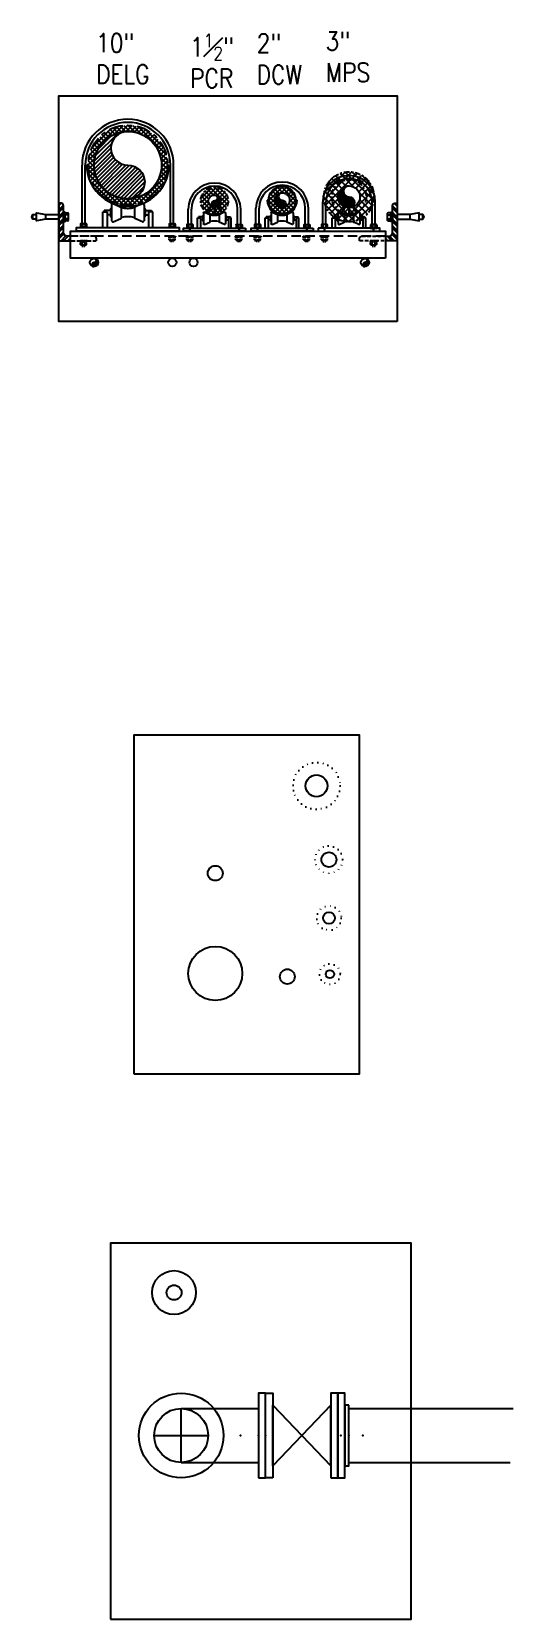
# Model space of a CAD drawing. Header units: inches. Extents: x 422 to 5092, y -339 to 887.
# Drawn here: x 422.2 to 499, y 409 to 662.3 of the extents above; entities that cross this region are included whole.
import ezdxf

# ---------------------------------------------------------------- set-up
doc = ezdxf.new("R2010")
doc.units = ezdxf.units.IN
doc.header["$LTSCALE"] = 48
doc.header["$MEASUREMENT"] = 0
for name, pattern in [('DOY01.233700-H6-3-3 Vlt (After 95% submttl)$0$COLDW', [0.5625, 0.1875, -0.0625, 0.0625, -0.0625, 0.1875]), ('DOY01.233700-H6-3-3 Vlt (After 95% submttl)$0$DOTT1', [0.015625, 0, -0.015625]), ('DOY01.233700-H6-3-3 Vlt (After 95% submttl)$0$HIDDEN16', [0.023438, 0.015625, -0.007812]), ('DOY01.233700-H6-3-3 Vlt (After 95% submttl)$0$HIDDEN8', [0.046875, 0.03125, -0.015625])]:
    doc.linetypes.add(name, pattern=pattern)
for name, color, linetype in [('DOY01.233700-H6-3-3 Vlt (After 95% submttl)$0$INSULATION', 253, 'DOY01.233700-H6-3-3 Vlt (After 95% submttl)$0$DOTT1'), ('DOY01.233700-H6-3-3 Vlt (After 95% submttl)$0$mu-exst-text', 253, 'Continuous'), ('DOY01.233700-H6-3-3 Vlt (After 95% submttl)$0$MU-HDDN', 253, 'DOY01.233700-H6-3-3 Vlt (After 95% submttl)$0$HIDDEN16'), ('DOY01.233700-H6-3-3 Vlt (After 95% submttl)$0$MU-NEW-PIPE', 253, 'Continuous'), ('DOY01.233700-H6-3-3 Vlt (After 95% submttl)$0$MU-PIPE', 253, 'Continuous'), ('DOY01.233700-H6-3-3 Vlt (After 95% submttl)$0$MU-SPPT-PIPE', 253, 'Continuous'), ('DOY01.233700-H6-3-3 Vlt (After 95% submttl)$0$MU-UTIL', 253, 'Continuous'), ('DOY01.233700-H6-3-3 Vlt (After 95% submttl)$0$new pipe', 253, 'Continuous')]:
    doc.layers.add(name, color=color, linetype=linetype)
doc.styles.add('DOY01.233700-H6-3-3 Vlt (After 95% submttl)$0$Standard', font='romans.shx', dxfattribs={"width": 0.85})

# ---------------------------------------------------------------- blocks, each defined once
blk = doc.blocks.new('DOY01.233700-H6-3-3 Vlt (After 95% submttl)$0$4_6 pipe roll')
for p, q in [((-1.75, 2.92), (-1.75, 1.2)), ((-1.59, 3.04), (-0.75, 2.67)), ((-0.73, 2.63), (-0.73, 1.49)), ((0.73, 2.63), (0.73, 1.49)), ((1.59, 3.04), (0.75, 2.67)), ((1.75, 2.92), (1.75, 1.2)), ((-2.69, 2.15), (-2.22, 2.15)), ((-2.69, 0.47), (-2.69, 2.15)), ((-1.88, 2.3), (-2.55, 2.3)), ((-2.55, 2.19), (-2.55, 2.3)), ((-2.22, 2.15), (-2.22, 0.47)), ((-1.88, 1.83), (-2.22, 1.83)), ((-1.88, 2.44), (-1.88, 1.68)), ((-1.75, 2.49), (-1.83, 2.49)), ((-1.75, 1.64), (-1.83, 1.64)), ((-1.59, 1.08), (-0.75, 1.45)), ((1.59, 1.08), (0.75, 1.45)), ((1.75, 2.49), (1.83, 2.49)), ((1.75, 1.64), (1.83, 1.64)), ((1.88, 2.44), (1.88, 1.68)), ((1.88, 2.3), (2.55, 2.3)), ((1.88, 1.83), (2.22, 1.83)), ((2.22, 2.15), (2.22, 0.47)), ((2.69, 2.15), (2.22, 2.15)), ((2.55, 2.19), (2.55, 2.3)), ((2.69, 0.47), (2.69, 2.15))]:
    blk.add_line(p, q)
at = {"flags": 128}
blk.add_lwpolyline([(-4.94, 0.47), (-4.94, 0), (4.94, 0), (4.94, 0.47)], close=True, dxfattribs=at)
for centre, radius, start, end in [((-1.62, 2.92), 0.123, 75.2456, 180), ((-0.77, 2.63), 0.0411, 0, 65.3795), ((0.77, 2.63), 0.0411, 114.6205, 180), ((1.62, 2.92), 0.123, 0, 104.7544), ((-1.83, 2.44), 0.0411, 90, 180), ((-1.83, 1.68), 0.0411, 180, 270), ((-1.62, 1.2), 0.123, 180, 284.7544), ((-0.77, 1.49), 0.0411, 294.6205, 360), ((0.77, 1.49), 0.0411, 180, 245.3795), ((1.62, 1.2), 0.123, 255.2456, 0), ((1.83, 2.44), 0.0411, 0, 90), ((1.83, 1.68), 0.0411, 270, 0)]:
    blk.add_arc(centre, radius, start, end)
blk.add_ellipse((0, 2.65), major_axis=(-0.725, 0), ratio=0.213035, start_param=0, end_param=3.141593)
at = {"extrusion": (0, 0, -1)}
blk.add_ellipse((0, 1.47), major_axis=(-0.725, 0), ratio=0.213035, start_param=0, end_param=3.141593, dxfattribs=at)
at = {"color": 8}
for p in [(-3.94, 0.23), (3.94, 0.23)]:
    blk.add_point(p, dxfattribs=at)
blk = doc.blocks.new('DOY01.233700-H6-3-3 Vlt (After 95% submttl)$0$a_nut')
for p, q in [((0, 0.87), (0, -0.87)), ((0.78, 0.87), (0, 0.87)), ((0.78, 0.43), (0, 0.43)), ((0.88, -0.77), (0.88, 0.77)), ((0.78, -0.43), (0, -0.43)), ((0.78, -0.87), (0, -0.87))]:
    blk.add_line(p, q)
for centre, start, end in [((0.78, 0.77), 0, 90), ((0.78, 0.53), 270, 0), ((0.78, 0.34), 0, 90), ((0.78, -0.34), 270, 0), ((0.78, -0.53), 0, 90), ((0.78, -0.77), 270, 0)]:
    blk.add_arc(centre, 0.0938, start, end)
blk = doc.blocks.new('DOY01.233700-H6-3-3 Vlt (After 95% submttl)$0$a_wash')
blk.add_lwpolyline([(-0.177, -1), (0, -1), (0, 1), (-0.177, 1)], close=True)
blk = doc.blocks.new('DOY01.233700-H6-3-3 Vlt (After 95% submttl)$0$a_head')
for p, q in [((-0.69, 0.77), (-0.69, -0.77)), ((-0.59, 0.87), (0, 0.87)), ((-0.59, 0.43), (0, 0.43)), ((0, 0.87), (0, -0.87)), ((-0.59, -0.43), (0, -0.43)), ((0, -0.87), (-0.59, -0.87))]:
    blk.add_line(p, q)
for centre, start, end in [((-0.59, 0.77), 90, 180), ((-0.59, 0.53), 180, 270), ((-0.59, 0.34), 90, 180), ((-0.59, -0.34), 180, 270), ((-0.59, -0.53), 90, 180), ((-0.59, -0.77), 180, 270)]:
    blk.add_arc(centre, 0.0938, start, end)
blk = doc.blocks.new('DOY01.233700-H6-3-3 Vlt (After 95% submttl)$0$l4x4x1-2hddn')
h = blk.add_hatch()
h.set_pattern_fill('STEEL', color=253, scale=4, style=0)
h.set_pattern_definition([(45, (-63.09926, -231.9893), (-0.3535534, 0.3535534), []), (45, (-63.09926, -231.7393), (-0.3535534, 0.3535534), [])])
edge = h.paths.add_edge_path()
edge.add_line((1.25, 0), (1.25, 0.5))
edge.add_line((1.25, 0.5), (0.88, 0.5))
edge.add_arc((0.88, 0.88), 0.375, 180, 270, ccw=False)
edge.add_line((0.5, 0.88), (0.5, 3.75))
edge.add_arc((0.25, 3.75), 0.25, 0, 90)
edge.add_line((0.25, 4), (0, 4))
edge.add_line((0, 4), (0, 0))
edge.add_line((0, 0), (1.25, 0))
at = {"color": 11}
blk.add_lwpolyline([(1.25, 0.5), (0.88, 0.5, -0.414214), (0.5, 0.88), (0.5, 3.75, 0.414214), (0.25, 4), (0, 4), (0, 0), (1.25, 0)], format="xyb", dxfattribs=at)
at = {"color": 14, "linetype": 'DOY01.233700-H6-3-3 Vlt (After 95% submttl)$0$HIDDEN8', "ltscale": 0.25}
blk.add_lwpolyline([(1.37, 0), (4, 0), (4, 0.25, 0.414214), (3.75, 0.5), (1.37, 0.5)], format="xyb", dxfattribs=at)
blk = doc.blocks.new('DOY01.233700-H6-3-3 Vlt (After 95% submttl)$0$8blndflg')
blk.add_lwpolyline([(1.125, 6.75), (0, 6.75), (0, -6.75), (1.125, -6.75)], close=True)
at = {"color": 252}
for p in [(0, 0), (1.125, 0)]:
    blk.add_point(p, dxfattribs=at)
blk = doc.blocks.new('DOY01.233700-H6-3-3 Vlt (After 95% submttl)$0$8gate')
for points in [[(1.125, -6.75), (0, -6.75), (0, 6.75), (1.125, 6.75)], [(10.375, -6.75), (11.5, -6.75), (11.5, 6.75), (10.375, 6.75)], [(10.375, -4.84375), (10.375, 4.84375), (1.125, -4.84375), (1.125, 4.84375)]]:
    blk.add_lwpolyline(points, close=True)
for p in [(-4, 0), (0, 0), (11.5, 0), (15.5, 0)]:
    blk.add_point(p)
blk = doc.blocks.new('DOY01.233700-H6-3-3 Vlt (After 95% submttl)$0$8slonflg')
for points in [[(1.75, 6.75), (0.625, 6.75), (0.625, -6.75), (1.75, -6.75)], [(0, -4.84375), (0.625, -4.84375), (0.625, 4.84375), (0, 4.84375)]]:
    blk.add_lwpolyline(points, close=True)
at = {"color": 252}
for p in [(0, 0), (0, 0), (1.25, 0), (1.25, 0)]:
    blk.add_point(p, dxfattribs=at)
blk.add_point((1.75, 0))
blk = doc.blocks.new('DOY01.233700-H6-3-3 Vlt (After 95% submttl)')
at = {"layer": 'DOY01.233700-H6-3-3 Vlt (After 95% submttl)$0$MU-NEW-PIPE'}
h = blk.add_hatch(dxfattribs=at)
h.set_pattern_fill('ANSI37', color=253, scale=6, style=0)
h.set_pattern_definition([(45, (3835.0211, 635.1223), (-0.53033009, 0.53033009), []), (135, (3835.0211, 635.1223), (-0.53033009, -0.53033009), [])])
edge = h.paths.add_edge_path(flags=16)
edge.add_arc((472.79651194, 635.93016504), 1.75, 0, 360)
edge = h.paths.add_edge_path()
edge.add_arc((472.79651194, 635.93016504), 4, 0, 360)
h = blk.add_hatch(dxfattribs=at)
h.set_pattern_fill('ANSI37', color=253, scale=4, style=0)
h.set_pattern_definition([(135, (-2911.8553, 646.8499), (0.35355339, 0.35355339), []), (45, (-2911.8553, 646.8499), (0.35355339, -0.35355339), [])])
edge = h.paths.add_edge_path()
edge.add_arc((451.32794525, 635.26644572), 2.2, 180, 540, ccw=False)
edge = h.paths.add_edge_path(flags=16)
edge.add_arc((451.32794525, 635.26644572), 0.95, 180, 540, ccw=False)
h = blk.add_hatch(dxfattribs=at)
h.set_pattern_fill('_USER', color=252, scale=0.079167, angle=45, style=0, pattern_type=0)
h.set_pattern_definition([(135, (-2911.70439, 644.771805), (0.0559792868, 0.0559792868), [])])
edge = h.paths.add_edge_path()
edge.add_arc((451.32794525, 635.26644572), 0.95, 270, 450, ccw=False)
edge.add_arc((451.32794525, 634.79144572), 0.475, 90, 270, ccw=False)
edge.add_arc((451.32794525, 635.74144572), 0.475, 270.0000000001, 449.9999999999)
h = blk.add_hatch(dxfattribs=at)
h.set_pattern_fill('_USER', color=252, scale=0.145833, angle=45, style=0, pattern_type=0)
h.set_pattern_definition([(45, (3835.02107, 635.1223), (-0.103119739, 0.103119739), [])])
edge = h.paths.add_edge_path()
edge.add_arc((472.79651194, 635.93016504), 1.75, 90, 270)
edge.add_arc((472.79651194, 635.05516504), 0.875, 270, 450)
edge.add_arc((472.79651194, 636.80516504), 0.875, 90, 270, ccw=False)
h = blk.add_hatch(dxfattribs=at)
h.set_pattern_fill('_USER', color=251, scale=0.054792, angle=45, style=0, pattern_type=0)
h.set_pattern_definition([(135, (968.932684, 174.787043), (0.038743559, 0.038743559), [])])
edge = h.paths.add_edge_path()
edge.add_arc((432.11790811, 625.44938361), 0.6575, 270, 450, ccw=False)
edge.add_arc((432.11790811, 625.12063361), 0.32875, 90, 270, ccw=False)
edge.add_arc((432.11790811, 625.77813361), 0.32875, 270, 450)
h = blk.add_hatch(dxfattribs=at)
h.set_pattern_fill('_USER', color=251, scale=0.054792, angle=45, style=0, pattern_type=0)
h.set_pattern_definition([(135, (1012.162403, 174.789245), (0.038743559, 0.038743559), [])])
edge = h.paths.add_edge_path()
edge.add_arc((475.34762659, 625.45158575), 0.6575, 270, 450, ccw=False)
edge.add_arc((475.34762659, 625.12283575), 0.32875, 90, 270, ccw=False)
edge.add_arc((475.34762659, 625.78033575), 0.32875, 270, 450)
at = {"layer": 'DOY01.233700-H6-3-3 Vlt (After 95% submttl)$0$MU-PIPE'}
h = blk.add_hatch(dxfattribs=at)
h.set_pattern_fill('ANSI37', color=253, scale=4, style=0)
h.set_pattern_definition([(45, (-979.163, 0), (-0.35355339, 0.35355339), []), (135, (-979.163, 0), (-0.35355339, -0.35355339), [])])
edge = h.paths.add_edge_path(flags=16)
edge.add_arc((437.50128292, 640.98287905), 5.375, 0, 360)
edge = h.paths.add_edge_path()
edge.add_arc((437.50128292, 640.98287905), 6.375, 0, 360)
h = blk.add_hatch(dxfattribs=at)
h.set_pattern_fill('_USER', color=252, scale=0.447917, angle=45, style=0, pattern_type=0)
h.set_pattern_definition([(45, (-979.163, 0), (-0.31672491, 0.31672491), [])])
edge = h.paths.add_edge_path()
edge.add_arc((437.50128292, 640.98287905), 5.375, 90, 270)
edge.add_arc((437.50128292, 638.29537905), 2.6875, 270, 450)
edge.add_arc((437.50128292, 643.67037905), 2.6875, 90, 270, ccw=False)
h = blk.add_hatch(dxfattribs=at)
h.set_pattern_fill('ANSI37', color=253, scale=4, style=0)
h.set_pattern_definition([(45, (-60.44824, 177.8088), (-0.3535534, 0.3535534), []), (135, (-60.44824, 177.8088), (-0.3535534, -0.3535534), [])])
edge = h.paths.add_edge_path()
edge.add_arc((462.12987917, 635.39017016), 2.1875, 0, 360)
edge = h.paths.add_edge_path(flags=16)
edge.add_arc((462.12987917, 635.39017016), 1.1875, 0, 360)
h = blk.add_hatch(dxfattribs=at)
h.set_pattern_fill('_USER', color=252, scale=0.098958, angle=45, style=0, pattern_type=0)
h.set_pattern_definition([(45, (-60.44824, 177.80878), (-0.069974109, 0.069974109), [])])
edge = h.paths.add_edge_path()
edge.add_arc((462.12987917, 635.39017016), 1.1875, 90, 270)
edge.add_arc((462.12987917, 634.79642016), 0.59375, 270, 450)
edge.add_arc((462.12987917, 635.98392016), 0.59375, 90, 270, ccw=False)
at = {"color": 254}
for p, q in [((430.18878292, 631.64075577), (430.18878292, 640.98287905)), ((430.68878292, 631.64075577), (430.68878292, 640.98287905)), ((444.31378292, 631.64075577), (444.31378292, 640.98287905)), ((444.81378292, 631.64075577), (444.81378292, 640.98287905))]:
    blk.add_line(p, q, dxfattribs=at)
for p, q in [((447.14548233, 631.53530155), (447.14548233, 633.94139003)), ((447.64488089, 631.53530155), (447.64488089, 633.94139003)), ((455.01100962, 631.53530155), (455.01100962, 633.94139003)), ((455.51040818, 631.53530155), (455.51040818, 633.94139003)), ((457.94741625, 631.53530155), (457.94741625, 634.09965596)), ((458.44681481, 631.53530155), (458.44681481, 634.09965596)), ((465.81294354, 631.53530155), (465.81294354, 634.09965596)), ((466.3123421, 631.53530155), (466.3123421, 634.09965596)), ((468.61463796, 631.53530155), (468.61463796, 635.15038688)), ((469.11403652, 631.53530155), (469.11403652, 635.15038688)), ((476.48016525, 631.53530155), (476.48016525, 635.15038688)), ((476.97956381, 631.53530155), (476.97956381, 635.15038688)), ((422.35504477, 632.37094199), (422.35504477, 633.12094199)), ((430.99845192, 631.14931596), (429.87516094, 631.14931596)), ((429.87516094, 631.14931596), (429.87516094, 631.01676763)), ((429.87516094, 631.01676763), (430.99845192, 631.01676763)), ((429.95040716, 631.5881015), (429.95040716, 631.14931596)), ((429.95040716, 631.14931596), (430.92320569, 631.14931596)), ((430.87055143, 631.64075577), (430.00306143, 631.64075577)), ((430.15598368, 631.64075577), (430.71762917, 631.64075577)), ((430.1936068, 631.5881015), (430.1936068, 631.14931596)), ((430.68000606, 631.5881015), (430.68000606, 631.14931596)), ((430.92320569, 631.5881015), (430.92320569, 631.14931596)), ((430.99845192, 631.01676763), (430.99845192, 631.14931596)), ((443.99673215, 631.02536021), (443.99673215, 631.15790855)), ((443.99673215, 631.14931596), (445.12002313, 631.14931596)), ((445.12002313, 631.02536021), (443.99673215, 631.02536021)), ((444.07197838, 631.5881015), (444.07197838, 631.14931596)), ((445.04477691, 631.14931596), (444.07197838, 631.14931596)), ((444.12463264, 631.64075577), (444.99212264, 631.64075577)), ((444.83920039, 631.64075577), (444.2775549, 631.64075577)), ((444.31517801, 631.5881015), (444.31517801, 631.14931596)), ((444.80157727, 631.5881015), (444.80157727, 631.14931596)), ((445.04477691, 631.5881015), (445.04477691, 631.14931596)), ((445.12002313, 631.15790855), (445.12002313, 631.02536021)), ((446.83353612, 631.04386175), (447.9568271, 631.04386175)), ((446.83353612, 630.91131341), (446.83353612, 631.04386175)), ((447.9568271, 630.91131341), (446.83353612, 630.91131341)), ((446.90878234, 631.48264729), (446.90878234, 631.04386175)), ((447.88158087, 631.04386175), (446.90878234, 631.04386175)), ((446.96143661, 631.53530155), (447.82892661, 631.53530155)), ((447.67600435, 631.53530155), (447.11435886, 631.53530155)), ((447.15198198, 631.48264729), (447.15198198, 631.04386175)), ((447.63838124, 631.48264729), (447.63838124, 631.04386175)), ((447.88158087, 631.48264729), (447.88158087, 631.04386175)), ((447.9568271, 631.04386175), (447.9568271, 630.91131341)), ((455.82235439, 631.04386175), (454.69906341, 631.04386175)), ((454.69906341, 631.04386175), (454.69906341, 630.91131341)), ((454.69906341, 630.91131341), (455.82235439, 630.91131341)), ((455.82235439, 630.91131341), (455.82235439, 631.04386175)), ((457.63547004, 631.04386175), (458.75876102, 631.04386175)), ((457.63547004, 630.91131341), (457.63547004, 631.04386175)), ((458.75876102, 630.91131341), (457.63547004, 630.91131341)), ((457.71071627, 631.48264729), (457.71071627, 631.04386175)), ((458.68351479, 631.04386175), (457.71071627, 631.04386175)), ((457.76337053, 631.53530155), (458.63086053, 631.53530155)), ((458.47793827, 631.53530155), (457.91629278, 631.53530155)), ((457.9539159, 631.48264729), (457.9539159, 631.04386175)), ((458.44031516, 631.48264729), (458.44031516, 631.04386175)), ((458.68351479, 631.48264729), (458.68351479, 631.04386175)), ((458.75876102, 631.04386175), (458.75876102, 630.91131341)), ((466.62428831, 631.04386175), (465.50099733, 631.04386175)), ((465.50099733, 631.04386175), (465.50099733, 630.91131341)), ((465.50099733, 630.91131341), (466.62428831, 630.91131341)), ((466.62428831, 630.91131341), (466.62428831, 631.04386175)), ((468.30269175, 631.04386175), (469.42598273, 631.04386175)), ((468.30269175, 630.91131341), (468.30269175, 631.04386175)), ((469.42598273, 630.91131341), (468.30269175, 630.91131341)), ((469.42598273, 631.04386175), (469.42598273, 630.91131341)), ((477.29151002, 631.04386175), (476.16821904, 631.04386175)), ((476.16821904, 631.04386175), (476.16821904, 630.91131341)), ((476.16821904, 630.91131341), (477.29151002, 630.91131341)), ((476.24346526, 631.48264729), (476.24346526, 631.04386175)), ((476.24346526, 631.04386175), (477.21626379, 631.04386175)), ((477.16360953, 631.53530155), (476.29611953, 631.53530155)), ((476.44904178, 631.53530155), (477.01068727, 631.53530155)), ((476.4866649, 631.48264729), (476.4866649, 631.04386175)), ((476.97306416, 631.48264729), (476.97306416, 631.04386175)), ((477.21626379, 631.48264729), (477.21626379, 631.04386175)), ((477.29151002, 630.91131341), (477.29151002, 631.04386175)), ((484.60504477, 632.37094199), (484.60504477, 633.12094199)), ((438.45395837, 550.02440639), (438.45395837, 496.02440639)), ((474.45395837, 496.02440639), (474.45395837, 550.02440639)), ((438.45395837, 496.02440639), (474.45395837, 496.02440639))]:
    blk.add_line(p, q)
at = {"color": 12, "linetype": 'DOY01.233700-H6-3-3 Vlt (After 95% submttl)$0$HIDDEN8'}
blk.add_line((478.60504477, 629.65525851), (428.35504477, 629.65525851), dxfattribs=at)
for points in [[(424.41754477, 632.37094199), (422.94033314, 632.11046972), (422.94033314, 633.38141426), (424.41754477, 633.12094199)], [(482.54254477, 632.37094199), (484.0197564, 632.11046972), (484.0197564, 633.38141426), (482.54254477, 633.12094199)], [(422.91754477, 632.37094199), (422.35504477, 632.37094199), (422.16754477, 632.74594199), (422.35504477, 633.12094199), (422.91754477, 633.12094199)], [(484.04254477, 632.37094199), (484.60504477, 632.37094199), (484.79254477, 632.74594199), (484.60504477, 633.12094199), (484.04254477, 633.12094199)]]:
    blk.add_lwpolyline(points)
for points in [[(426.48004477, 632.37094199), (424.41754477, 632.37094199), (424.41754477, 633.12094199), (426.48004477, 633.12094199)], [(480.48004477, 632.37094199), (482.54254477, 632.37094199), (482.54254477, 633.12094199), (480.48004477, 633.12094199)], [(438.45395837, 496.02440639), (474.45395837, 496.02440639), (474.45395837, 550.02440639), (438.45395837, 550.02440639)]]:
    blk.add_lwpolyline(points, close=True)
at = {"color": 11}
blk.add_lwpolyline([(478.60504477, 626.11525851), (428.35504477, 626.11525851), (428.35504477, 630.44425851), (478.60504477, 630.44425851)], close=True, dxfattribs=at)
for centre, radius in [((451.45395837, 528.02440639), 1.1875), ((451.45395837, 512.02440639), 4.3125), ((462.95395837, 511.52440639), 1.1875)]:
    blk.add_circle(centre, radius)
for centre, radius, start, end in [((462.12987917, 634.09965596), 4.18246292, 0, 180), ((472.79710088, 635.15038688), 4.18246292, 0, 180), ((472.79710088, 635.15038688), 3.68306437, 0, 180), ((451.32794525, 633.94139003), 4.18246292, 0, 180), ((451.32794525, 633.94139003), 3.68306437, 0, 180), ((462.12987917, 634.09965596), 3.68306437, 0, 180), ((430.00306143, 631.5881015), 0.05265426, 90, 180), ((430.14095253, 631.5881015), 0.05265426, 0, 90), ((430.24626106, 631.5881015), 0.05265426, 90, 180), ((430.6273518, 631.5881015), 0.05265426, 0, 90), ((430.73266033, 631.5881015), 0.05265426, 90, 180), ((430.87055143, 631.5881015), 0.05265426, 0, 90), ((444.12463264, 631.5881015), 0.05265426, 90, 180), ((444.26252375, 631.5881015), 0.05265426, 0, 90), ((444.36783228, 631.5881015), 0.05265426, 90, 180), ((444.74892301, 631.5881015), 0.05265426, 0, 90), ((444.85423154, 631.5881015), 0.05265426, 90, 180), ((444.99212264, 631.5881015), 0.05265426, 0, 90), ((446.96143661, 631.48264729), 0.05265426, 90, 180), ((447.09932771, 631.48264729), 0.05265426, 0, 90), ((447.20463624, 631.48264729), 0.05265426, 90, 180), ((447.58572698, 631.48264729), 0.05265426, 0, 90), ((447.69103551, 631.48264729), 0.05265426, 90, 180), ((447.82892661, 631.48264729), 0.05265426, 0, 90), ((457.76337053, 631.48264729), 0.05265426, 90, 180), ((457.90126163, 631.48264729), 0.05265426, 0, 90), ((458.00657016, 631.48264729), 0.05265426, 90, 180), ((458.3876609, 631.48264729), 0.05265426, 0, 90), ((458.49296943, 631.48264729), 0.05265426, 90, 180), ((458.63086053, 631.48264729), 0.05265426, 0, 90), ((476.29611953, 631.48264729), 0.05265426, 90, 180), ((476.43401063, 631.48264729), 0.05265426, 0, 90), ((476.53931916, 631.48264729), 0.05265426, 90, 180), ((476.92040989, 631.48264729), 0.05265426, 0, 90), ((477.02571842, 631.48264729), 0.05265426, 90, 180), ((477.16360953, 631.48264729), 0.05265426, 0, 90)]:
    blk.add_arc(centre, radius, start, end)
at = {"layer": 'DOY01.233700-H6-3-3 Vlt (After 95% submttl)$0$INSULATION'}
for centre, radius in [((467.61692983, 541.96505356), 3.75), ((469.58866442, 530.18719927), 2.1875), ((469.60587145, 520.87294959), 1.95), ((469.75003001, 511.9097447), 1.6575)]:
    blk.add_circle(centre, radius, dxfattribs=at)
at = {"layer": 'DOY01.233700-H6-3-3 Vlt (After 95% submttl)$0$MU-HDDN', "ltscale": 0.25}
for p, q in [((429.87516094, 628.90525851), (429.87516094, 628.77271018)), ((430.99845192, 628.90525851), (429.87516094, 628.90525851)), ((429.87516094, 628.77271018), (430.99845192, 628.77271018)), ((430.92320569, 628.77271018), (429.95040716, 628.77271018)), ((429.95040716, 628.33392464), (429.95040716, 628.77271018)), ((430.00306143, 628.28127037), (430.87055143, 628.28127037)), ((430.71762917, 628.28127037), (430.15598368, 628.28127037)), ((430.18719609, 628.28127037), (430.18719609, 628.03555047)), ((430.1936068, 628.33392464), (430.1936068, 628.77271018)), ((430.99845192, 628.90525851), (430.20570142, 628.90525851)), ((430.68000606, 628.33392464), (430.68000606, 628.77271018)), ((430.68641676, 628.03555047), (430.68641676, 628.28127037)), ((430.92320569, 628.33392464), (430.92320569, 628.77271018)), ((430.99845192, 628.77271018), (430.99845192, 628.90525851)), ((443.99673215, 629.52271018), (443.99673215, 629.65525851)), ((443.99673215, 629.65525851), (445.12002313, 629.65525851)), ((443.99673215, 629.65525851), (444.78948265, 629.65525851)), ((445.12002313, 629.52271018), (443.99673215, 629.52271018)), ((444.07197838, 629.52271018), (445.04477691, 629.52271018)), ((444.07197838, 629.08392464), (444.07197838, 629.52271018)), ((444.99212264, 629.03127037), (444.12463264, 629.03127037)), ((444.2775549, 629.03127037), (444.83920039, 629.03127037)), ((444.30876731, 628.78555047), (444.30876731, 629.03127037)), ((444.80798798, 628.78555047), (444.30876731, 628.78555047)), ((444.31517801, 629.08392464), (444.31517801, 629.52271018)), ((444.80157727, 629.08392464), (444.80157727, 629.52271018)), ((444.80798798, 629.03127037), (444.80798798, 628.78555047)), ((445.04477691, 629.08392464), (445.04477691, 629.52271018)), ((445.12002313, 629.65525851), (445.12002313, 629.52271018)), ((446.83353612, 629.52271018), (446.83353612, 629.65525851)), ((446.83353612, 629.65525851), (447.9568271, 629.65525851)), ((446.83353612, 629.65525851), (447.62628662, 629.65525851)), ((447.9568271, 629.52271018), (446.83353612, 629.52271018)), ((446.90878234, 629.52271018), (447.88158087, 629.52271018)), ((446.90878234, 629.08392464), (446.90878234, 629.52271018)), ((447.82892661, 629.03127037), (446.96143661, 629.03127037)), ((447.14557127, 628.78555047), (447.14557127, 629.03127037)), ((447.64479194, 628.78555047), (447.14557127, 628.78555047)), ((447.15198198, 629.08392464), (447.15198198, 629.52271018)), ((447.63838124, 629.08392464), (447.63838124, 629.52271018)), ((447.64479194, 629.03127037), (447.64479194, 628.78555047)), ((447.88158087, 629.08392464), (447.88158087, 629.52271018)), ((447.9568271, 629.65525851), (447.9568271, 629.52271018)), ((454.66763006, 629.52271018), (454.66763006, 629.65525851)), ((454.66763006, 629.65525851), (455.79092105, 629.65525851)), ((454.66763006, 629.65525851), (455.46038056, 629.65525851)), ((455.79092105, 629.52271018), (454.66763006, 629.52271018)), ((454.74287629, 629.52271018), (455.71567482, 629.52271018)), ((454.74287629, 629.08392464), (454.74287629, 629.52271018)), ((455.66302055, 629.03127037), (454.79553056, 629.03127037)), ((454.94845281, 629.03127037), (455.5100983, 629.03127037)), ((454.97966522, 628.78555047), (454.97966522, 629.03127037)), ((455.47888589, 628.78555047), (454.97966522, 628.78555047)), ((454.98607592, 629.08392464), (454.98607592, 629.52271018)), ((455.47247519, 629.08392464), (455.47247519, 629.52271018)), ((455.47888589, 629.03127037), (455.47888589, 628.78555047)), ((455.71567482, 629.08392464), (455.71567482, 629.52271018)), ((455.79092105, 629.65525851), (455.79092105, 629.52271018)), ((457.63547004, 629.52271018), (457.63547004, 629.65525851)), ((457.63547004, 629.65525851), (458.75876102, 629.65525851)), ((457.63547004, 629.65525851), (458.42822054, 629.65525851)), ((458.75876102, 629.52271018), (457.63547004, 629.52271018)), ((457.71071627, 629.52271018), (458.68351479, 629.52271018)), ((457.71071627, 629.08392464), (457.71071627, 629.52271018)), ((458.63086053, 629.03127037), (457.76337053, 629.03127037)), ((457.94750519, 628.78555047), (457.94750519, 629.03127037)), ((458.44672586, 628.78555047), (457.94750519, 628.78555047)), ((457.9539159, 629.08392464), (457.9539159, 629.52271018)), ((458.44031516, 629.08392464), (458.44031516, 629.52271018)), ((458.44672586, 629.03127037), (458.44672586, 628.78555047)), ((458.68351479, 629.08392464), (458.68351479, 629.52271018)), ((458.75876102, 629.65525851), (458.75876102, 629.52271018)), ((465.46956398, 629.52271018), (465.46956398, 629.65525851)), ((465.46956398, 629.65525851), (466.59285497, 629.65525851)), ((465.46956398, 629.65525851), (466.26231448, 629.65525851)), ((466.59285497, 629.52271018), (465.46956398, 629.52271018)), ((465.54481021, 629.52271018), (466.51760874, 629.52271018)), ((465.54481021, 629.08392464), (465.54481021, 629.52271018)), ((466.46495448, 629.03127037), (465.59746448, 629.03127037)), ((465.75038673, 629.03127037), (466.31203222, 629.03127037)), ((465.78159914, 628.78555047), (465.78159914, 629.03127037)), ((466.28081981, 628.78555047), (465.78159914, 628.78555047)), ((465.78800984, 629.08392464), (465.78800984, 629.52271018)), ((466.27440911, 629.08392464), (466.27440911, 629.52271018)), ((466.28081981, 629.03127037), (466.28081981, 628.78555047)), ((466.51760874, 629.08392464), (466.51760874, 629.52271018)), ((466.59285497, 629.65525851), (466.59285497, 629.52271018)), ((468.33412509, 629.65525851), (468.33412509, 629.52271018)), ((469.45741607, 629.65525851), (468.33412509, 629.65525851)), ((468.33412509, 629.52271018), (469.45741607, 629.52271018)), ((469.38216984, 629.52271018), (468.40937132, 629.52271018)), ((468.40937132, 629.08392464), (468.40937132, 629.52271018)), ((468.46202558, 629.03127037), (469.32951558, 629.03127037)), ((469.17659333, 629.03127037), (468.61494783, 629.03127037)), ((468.64616024, 629.03127037), (468.64616024, 628.78555047)), ((468.64616024, 628.78555047), (469.14538092, 628.78555047)), ((468.65257095, 629.08392464), (468.65257095, 629.52271018)), ((469.45741607, 629.65525851), (468.66466557, 629.65525851)), ((469.13897021, 629.08392464), (469.13897021, 629.52271018)), ((469.14538092, 628.78555047), (469.14538092, 629.03127037)), ((469.38216984, 629.08392464), (469.38216984, 629.52271018)), ((469.45741607, 629.52271018), (469.45741607, 629.65525851)), ((476.16821904, 628.90525851), (476.16821904, 628.77271018)), ((477.29151002, 628.90525851), (476.16821904, 628.90525851)), ((476.16821904, 628.77271018), (477.29151002, 628.77271018)), ((477.21626379, 628.77271018), (476.24346526, 628.77271018)), ((476.24346526, 628.33392464), (476.24346526, 628.77271018)), ((476.29611953, 628.28127037), (477.16360953, 628.28127037)), ((476.48025419, 628.28127037), (476.48025419, 628.03555047)), ((476.4866649, 628.33392464), (476.4866649, 628.77271018)), ((477.29151002, 628.90525851), (476.49875952, 628.90525851)), ((476.97306416, 628.33392464), (476.97306416, 628.77271018)), ((476.97947486, 628.03555047), (476.97947486, 628.28127037)), ((477.21626379, 628.33392464), (477.21626379, 628.77271018)), ((477.29151002, 628.77271018), (477.29151002, 628.90525851)), ((430.18719609, 628.03555047), (430.68641676, 628.03555047)), ((476.48025419, 628.03555047), (476.97947486, 628.03555047))]:
    blk.add_line(p, q, dxfattribs=at)
for centre, start, end in [((430.00306143, 628.33392464), 180, 270), ((430.14095253, 628.33392464), 270, 0), ((430.24626106, 628.33392464), 180, 270), ((430.6273518, 628.33392464), 270, 0), ((430.73266033, 628.33392464), 180, 270), ((430.87055143, 628.33392464), 270, 0), ((444.12463264, 629.08392464), 180, 270), ((444.26252375, 629.08392464), 270, 0), ((444.36783228, 629.08392464), 180, 270), ((444.74892301, 629.08392464), 270, 0), ((444.85423154, 629.08392464), 180, 270), ((444.99212264, 629.08392464), 270, 0), ((446.96143661, 629.08392464), 180, 270), ((447.09932771, 629.08392464), 270, 0), ((447.20463624, 629.08392464), 180, 270), ((447.58572698, 629.08392464), 270, 0), ((447.69103551, 629.08392464), 180, 270), ((447.82892661, 629.08392464), 270, 0), ((454.79553056, 629.08392464), 180, 270), ((454.93342166, 629.08392464), 270, 0), ((455.03873019, 629.08392464), 180, 270), ((455.41982092, 629.08392464), 270, 0), ((455.52512945, 629.08392464), 180, 270), ((455.66302055, 629.08392464), 270, 0), ((457.76337053, 629.08392464), 180, 270), ((457.90126163, 629.08392464), 270, 0), ((458.00657016, 629.08392464), 180, 270), ((458.3876609, 629.08392464), 270, 0), ((458.49296943, 629.08392464), 180, 270), ((458.63086053, 629.08392464), 270, 0), ((465.59746448, 629.08392464), 180, 270), ((465.73535558, 629.08392464), 270, 0), ((465.84066411, 629.08392464), 180, 270), ((466.22175484, 629.08392464), 270, 0), ((466.32706337, 629.08392464), 180, 270), ((466.46495448, 629.08392464), 270, 0), ((468.46202558, 629.08392464), 180, 270), ((468.59991668, 629.08392464), 270, 0), ((468.70522521, 629.08392464), 180, 270), ((469.08631595, 629.08392464), 270, 0), ((469.19162448, 629.08392464), 180, 270), ((469.32951558, 629.08392464), 270, 0), ((476.29611953, 628.33392464), 180, 270), ((476.43401063, 628.33392464), 270, 0), ((476.53931916, 628.33392464), 180, 270), ((476.92040989, 628.33392464), 270, 0), ((477.02571842, 628.33392464), 180, 270), ((477.16360953, 628.33392464), 270, 0)]:
    blk.add_arc(centre, 0.05265426, start, end, dxfattribs=at)
at = {"layer": 'DOY01.233700-H6-3-3 Vlt (After 95% submttl)$0$MU-NEW-PIPE'}
for points in [[(451.32794525, 636.21644572, -1), (451.32794525, 635.26644572, 1), (451.32794525, 634.31644572, 1)], [(472.79651194, 637.68016504, 1), (472.79651194, 635.93016504, -1), (472.79651194, 634.18016504, -1)], [(432.11790811, 626.10688361, -1), (432.11790811, 625.44938361, 1), (432.11790811, 624.79188361, 1)], [(475.34762659, 626.10908575, -1), (475.34762659, 625.45158575, 1), (475.34762659, 624.79408575, 1)]]:
    blk.add_lwpolyline(points, format="xyb", dxfattribs=at)
at = {"layer": 'DOY01.233700-H6-3-3 Vlt (After 95% submttl)$0$MU-NEW-PIPE', "color": 254, "linetype": 'DOY01.233700-H6-3-3 Vlt (After 95% submttl)$0$COLDW', "ltscale": 0.1}
for centre, radius in [((472.79651194, 635.93016504), 4), ((472.79651194, 635.93016504), 2.75), ((451.32794525, 635.26644572), 2.2)]:
    blk.add_circle(centre, radius, dxfattribs=at)
at = {"layer": 'DOY01.233700-H6-3-3 Vlt (After 95% submttl)$0$MU-NEW-PIPE'}
for centre, radius in [((451.32794525, 635.26644572), 0.95), ((472.79651194, 635.93016504), 1.75), ((432.11790811, 625.44938361), 0.6575), ((444.59808458, 625.47298823), 0.6575), ((447.97971252, 625.47298823), 0.6575), ((475.34762659, 625.45158575), 0.6575)]:
    blk.add_circle(centre, radius, dxfattribs=at)
at = {"layer": 'DOY01.233700-H6-3-3 Vlt (After 95% submttl)$0$MU-PIPE', "color": 253}
for p, q in [((430.93878292, 640.98287905), (431.12628292, 640.98287905)), ((443.87628292, 640.98287905), (444.06378292, 640.98287905)), ((459.75487917, 635.39017016), (459.94237917, 635.39017016)), ((464.31737917, 635.39017016), (464.50487917, 635.39017016))]:
    blk.add_line(p, q, dxfattribs=at)
at = {"layer": 'DOY01.233700-H6-3-3 Vlt (After 95% submttl)$0$MU-PIPE'}
for p, q in [((450.74955747, 634.51425048), (450.13686346, 633.45303332)), ((450.80920746, 634.47193882), (450.19992244, 633.41662621)), ((451.29170624, 634.31828074), (451.29170624, 633.09539263)), ((451.36418427, 634.31828074), (451.36418427, 633.09539263)), ((451.84668304, 634.47193882), (452.45596807, 633.41662621)), ((451.90633303, 634.51425048), (452.51902704, 633.45303332)), ((472.10507628, 634.32255292), (471.60601909, 633.45816051)), ((472.17320723, 634.29493073), (471.66907807, 633.4217534)), ((472.76086187, 634.1805282), (472.76086187, 633.10051982)), ((472.8333399, 634.18055259), (472.8333399, 633.10051982)), ((473.42078192, 634.29529899), (473.9251237, 633.4217534)), ((473.48889103, 634.32295901), (473.98818267, 633.45816051))]:
    blk.add_line(p, q, dxfattribs=at)
for points in [[(437.50128292, 646.35787905, 1), (437.50128292, 640.98287905, -1), (437.50128292, 635.60787905, -1)], [(462.12987917, 636.57767016, 1), (462.12987917, 635.39017016, -1), (462.12987917, 634.20267016, -1)]]:
    blk.add_lwpolyline(points, format="xyb", dxfattribs=at)
at = {"layer": 'DOY01.233700-H6-3-3 Vlt (After 95% submttl)$0$MU-PIPE', "color": 253, "linetype": 'DOY01.233700-H6-3-3 Vlt (After 95% submttl)$0$COLDW', "ltscale": 0.25}
blk.add_circle((437.50128292, 640.98287905), 6.375, dxfattribs=at)
at = {"layer": 'DOY01.233700-H6-3-3 Vlt (After 95% submttl)$0$MU-PIPE'}
for centre, radius in [((437.50128292, 640.98287905), 5.375), ((451.32794525, 635.26644572), 0.94885726), ((462.12987917, 635.39017016), 1.1875)]:
    blk.add_circle(centre, radius, dxfattribs=at)
at = {"layer": 'DOY01.233700-H6-3-3 Vlt (After 95% submttl)$0$MU-PIPE', "color": 253}
blk.add_circle((462.12987917, 635.39017016), 2.1875, dxfattribs=at)
at = {"layer": 'DOY01.233700-H6-3-3 Vlt (After 95% submttl)$0$MU-PIPE', "color": 254}
for radius in [7.3125, 6.8125]:
    blk.add_arc((437.50128292, 640.98287905), radius, 0, 180, dxfattribs=at)
at = {"layer": 'DOY01.233700-H6-3-3 Vlt (After 95% submttl)$0$MU-PIPE', "color": 253}
for centre, radius in [((437.50128292, 640.98287905), 6.5625), ((462.12987917, 635.39017016), 2.375)]:
    blk.add_arc(centre, radius, 180, 0, dxfattribs=at)
at = {"layer": 'DOY01.233700-H6-3-3 Vlt (After 95% submttl)$0$MU-PIPE'}
for centre, radius, start, end in [((450.23145193, 633.39842265), 0.10922135, 150, 242.6251525543), ((451.32794525, 635.5160475), 2.4938875, 242.6251525543, 297.3748474457), ((450.23145193, 633.39842265), 0.03640712, 150, 242.6251525543), ((451.32794525, 635.5160475), 2.42092612, 242.6251525543, 297.3748474457), ((452.42443858, 633.39842265), 0.03640712, 297.3748474457, 30), ((452.42443858, 633.39842265), 0.10922135, 297.3748474457, 30), ((471.70060755, 633.40354984), 0.10922135, 150, 242.6251525543), ((472.79710088, 635.52117469), 2.4938875, 242.6251525543, 297.3748474457), ((471.70060755, 633.40354984), 0.03640712, 150, 242.6251525543), ((472.79710088, 635.52117469), 2.42092612, 242.6251525543, 297.3748474457), ((473.89359421, 633.40354984), 0.03640712, 297.3748474457, 30), ((473.89359421, 633.40354984), 0.10922135, 297.3748474457, 30)]:
    blk.add_arc(centre, radius, start, end, dxfattribs=at)
at = {"layer": 'DOY01.233700-H6-3-3 Vlt (After 95% submttl)$0$MU-SPPT-PIPE', "color": 254}
for p, q in [((433.50797445, 631.01676763), (433.50797445, 633.52256107)), ((433.50797445, 633.52256107), (434.2027045, 633.52256107)), ((434.71402204, 633.73766959), (433.71232325, 633.73766959)), ((433.71232325, 633.58146868), (433.71232325, 633.73766959)), ((434.2027045, 633.52256107), (434.2027045, 631.01676763)), ((434.71402204, 633.95332268), (434.71402204, 632.82107665)), ((434.90550002, 634.01440092), (434.77510028, 634.01440092)), ((434.90550002, 634.66652164), (434.90550002, 632.10787768)), ((435.13540012, 634.8437145), (436.38770122, 634.29110159)), ((436.42333394, 634.23557613), (436.42333394, 632.53693123)), ((438.57814783, 634.23557613), (438.57814783, 632.53693123)), ((439.86608165, 634.8437145), (438.61378055, 634.29110159)), ((440.09598175, 634.66652164), (440.09598175, 632.10787768)), ((440.09598175, 634.01440092), (440.22638149, 634.01440092)), ((440.28745973, 633.95332268), (440.28745973, 632.82107665)), ((440.28745973, 633.73766959), (441.28915852, 633.73766959)), ((441.49350732, 633.52256107), (440.79877727, 633.52256107)), ((440.79877727, 633.52256107), (440.79877727, 631.01676763)), ((441.28915852, 633.58146868), (441.28915852, 633.73766959)), ((441.49350732, 631.01676763), (441.49350732, 633.52256107)), ((434.71402204, 633.03672974), (434.2027045, 633.03672974)), ((434.90550002, 632.77042536), (434.77510028, 632.77042536)), ((435.13540012, 631.94111178), (436.38770122, 632.49372469)), ((439.86608165, 631.94111178), (438.61378055, 632.49372469)), ((440.09598175, 632.77042536), (440.22638149, 632.77042536)), ((440.28745973, 633.03672974), (440.79877727, 633.03672974))]:
    blk.add_line(p, q, dxfattribs=at)
at = {"layer": 'DOY01.233700-H6-3-3 Vlt (After 95% submttl)$0$MU-SPPT-PIPE', "color": 254, "flags": 128}
blk.add_lwpolyline([(445.69427212, 630.44425851), (429.3133717, 630.44425851), (429.3133717, 631.01676763), (445.69427212, 631.01676763), (445.69427212, 630.44425851)], dxfattribs=at)
at = {"layer": 'DOY01.233700-H6-3-3 Vlt (After 95% submttl)$0$MU-SPPT-PIPE', "color": 254}
for centre, radius, start, end in [((434.77510028, 633.95332268), 0.06107824, 90, 180), ((435.08873475, 634.66652164), 0.18323473, 75.2456488176, 180), ((436.3622557, 634.23557613), 0.06107824, 0, 65.3795432838), ((438.63922607, 634.23557613), 0.06107824, 114.6204567162, 180), ((439.91274702, 634.66652164), 0.18323473, 0, 104.7543511824), ((440.22638149, 633.95332268), 0.06107824, 0, 90), ((434.77510028, 632.82107665), 0.06107824, 180, 270), ((435.08873475, 632.11830464), 0.18323473, 180, 284.7543511824), ((436.3622557, 632.54925015), 0.06107824, 294.6204567162, 0), ((438.63922607, 632.54925015), 0.06107824, 180, 245.3795432838), ((439.91274702, 632.11830464), 0.18323473, 255.2456488176, 0), ((440.22638149, 632.82107665), 0.06107824, 270, 0)]:
    blk.add_arc(centre, radius, start, end, dxfattribs=at)
at = {"layer": 'DOY01.233700-H6-3-3 Vlt (After 95% submttl)$0$MU-SPPT-PIPE', "color": 254, "extrusion": (0, 0, -1)}
blk.add_ellipse((437.50074088, 634.26632175), major_axis=(-1.07740695, 0), ratio=0.213034566, start_param=3.1415926536, end_param=6.2831853072, dxfattribs=at)
at = {"layer": 'DOY01.233700-H6-3-3 Vlt (After 95% submttl)$0$MU-SPPT-PIPE', "color": 254}
blk.add_ellipse((437.50074088, 632.51661256), major_axis=(-1.07740695, 0), ratio=0.213034566, start_param=3.1415926536, end_param=6.2831853072, dxfattribs=at)
at = {"layer": 'DOY01.233700-H6-3-3 Vlt (After 95% submttl)$0$MU-UTIL', "color": 254}
for p, q in [((446.0093098, 433.9925), (446.0093098, 442.6325)), ((441.6893098, 438.3125), (450.3293098, 438.3125))]:
    blk.add_line(p, q, dxfattribs=at)
at = {"layer": 'DOY01.233700-H6-3-3 Vlt (After 95% submttl)$0$MU-UTIL'}
for p, q in [((446.0093098, 442.625), (458.37241112, 442.625)), ((472.74741112, 442.625), (499.0093098, 442.625)), ((446.0093098, 434), (458.37241112, 434)), ((472.74741112, 434), (498.5093098, 434))]:
    blk.add_line(p, q, dxfattribs=at)
for points in [[(480.48004477, 616.02383537), (426.48004477, 616.02383537), (426.48004477, 652.02383537), (480.48004477, 652.02383537)], [(434.7433531, 409), (482.7433531, 409), (482.7433531, 469), (434.7433531, 469)]]:
    blk.add_lwpolyline(points, close=True, dxfattribs=at)
for centre, radius in [((444.88012362, 461.12056252), 3.5), ((444.88012362, 461.12056252), 1.1875), ((446.0093098, 438.3125), 6.75), ((446.0093098, 438.3125), 4.3125)]:
    blk.add_circle(centre, radius, dxfattribs=at)
at = {"layer": 'DOY01.233700-H6-3-3 Vlt (After 95% submttl)$0$new pipe'}
for centre, radius in [((467.61692983, 541.96505356), 1.75), ((469.58866442, 530.18719927), 1.1875), ((469.60587145, 520.87294959), 0.95), ((469.75003001, 511.9097447), 0.6575)]:
    blk.add_circle(centre, radius, dxfattribs=at)
for name, p, xscale, yscale, zscale in [('DOY01.233700-H6-3-3 Vlt (After 95% submttl)$0$l4x4x1-2hddn', (426.48004477, 628.90525851), 1.5, 1.5, 1.5), ('DOY01.233700-H6-3-3 Vlt (After 95% submttl)$0$4_6 pipe roll', (451.32794525, 630.44425851), -0.9987971161644964, 0.9987971161643827, 0.998797116164349), ('DOY01.233700-H6-3-3 Vlt (After 95% submttl)$0$4_6 pipe roll', (462.12987917, 630.44425851), -0.9987971161644964, 0.9987971161643827, 0.998797116164349), ('DOY01.233700-H6-3-3 Vlt (After 95% submttl)$0$4_6 pipe roll', (472.79710088, 630.44425851), 0.9987971161644964, 0.9987971161643827, 0.998797116164349), ('DOY01.233700-H6-3-3 Vlt (After 95% submttl)$0$l4x4x1-2hddn', (480.48004477, 628.90525851), -1.5, 1.5, 1.5)]:
    blk.add_blockref(name, p, dxfattribs=dict(xscale=xscale, yscale=yscale, zscale=zscale))
for name, p, xscale, yscale, zscale, rotation in [('DOY01.233700-H6-3-3 Vlt (After 95% submttl)$0$a_wash', (427.23004477, 632.74594199), 1.5, 0.75, 1.5, 180), ('DOY01.233700-H6-3-3 Vlt (After 95% submttl)$0$a_head', (427.49554477, 632.74594199), 0.75, 0.75, 0.75, 180), ('DOY01.233700-H6-3-3 Vlt (After 95% submttl)$0$a_head', (479.46454477, 632.74594199), -0.75, 0.75, 0.75, 180), ('DOY01.233700-H6-3-3 Vlt (After 95% submttl)$0$a_wash', (479.73004477, 632.74594199), -1.5, 0.75, 1.5, 180), ('DOY01.233700-H6-3-3 Vlt (After 95% submttl)$0$a_nut', (455.26095654, 631.04386175), -0.5310664088799513, 0.5310664088799513, 0.5310664088799522, 270), ('DOY01.233700-H6-3-3 Vlt (After 95% submttl)$0$a_nut', (466.06289046, 631.04386175), -0.5310664088799513, 0.5310664088799513, 0.5310664088799522, 270), ('DOY01.233700-H6-3-3 Vlt (After 95% submttl)$0$a_nut', (468.86408959, 631.04386175), 0.5310664088799513, 0.5310664088799513, 0.5310664088799522, 90)]:
    blk.add_blockref(name, p, dxfattribs=dict(xscale=xscale, yscale=yscale, zscale=zscale, rotation=rotation))
at = {"layer": 'DOY01.233700-H6-3-3 Vlt (After 95% submttl)$0$MU-UTIL'}
blk.add_blockref('DOY01.233700-H6-3-3 Vlt (After 95% submttl)$0$8gate', (459.49741112, 438.3125), dxfattribs=at)
at = {"layer": 'DOY01.233700-H6-3-3 Vlt (After 95% submttl)$0$MU-UTIL', "rotation": 180}
for name, p in [('DOY01.233700-H6-3-3 Vlt (After 95% submttl)$0$8blndflg', (459.49741112, 438.3125)), ('DOY01.233700-H6-3-3 Vlt (After 95% submttl)$0$8slonflg', (472.74741112, 438.3125))]:
    blk.add_blockref(name, p, dxfattribs=at)
at = {"layer": 'DOY01.233700-H6-3-3 Vlt (After 95% submttl)$0$mu-exst-text', "char_height": 3, "width": 38.079745106, "attachment_point": 1, "style": 'DOY01.233700-H6-3-3 Vlt (After 95% submttl)$0$Standard'}
for s, insert in [('10"\\PDELG', (432.42691835, 661.9919716)), ('\\A1;1{\\H0.7x;\\S1#2;}"\\PPCR', (447.43751028, 661.92800837)), ('\\A1;2"\\PDCW', (458.05468995, 661.92800837)), ('3"\\PMPS', (469.06566933, 662.26340234))]:
    blk.add_mtext(s, dxfattribs=dict(at, insert=insert))
blk = doc.blocks.new('DOY01.233700-E-H6-3-3 Vlt (After 95% submttl)')
blk.add_blockref('DOY01.233700-H6-3-3 Vlt (After 95% submttl)', (0, 0))

msp = doc.modelspace()

# ---------------------------------------------------------------- block references
msp.add_blockref('DOY01.233700-E-H6-3-3 Vlt (After 95% submttl)', (0, 0))

doc.saveas('drawing.dxf')
